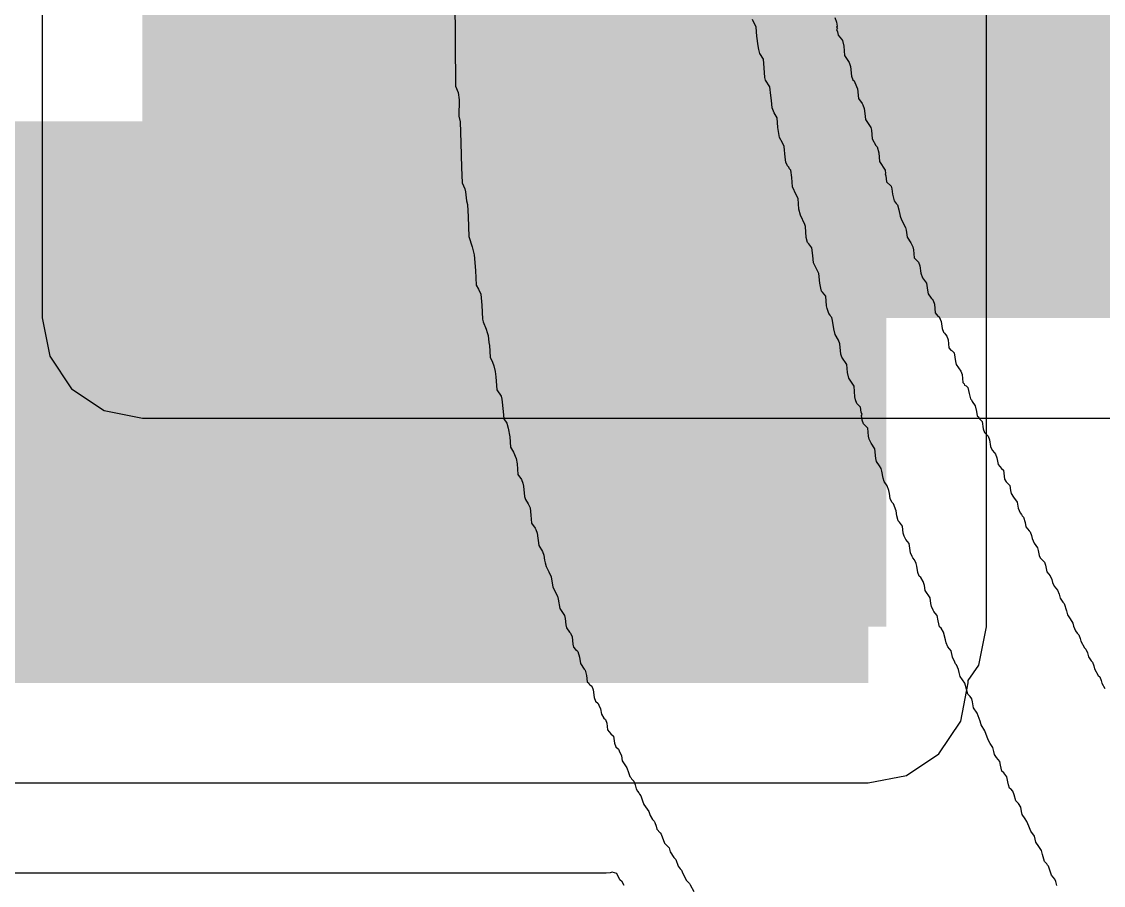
# Model space of a CAD drawing. Header units: inches. Extents: x -48 to 200, y -49 to 27.
# Drawn here: x 0.3634 to 0.4405, y 0.9416 to 1.0031 of the extents above; entities that cross this region are included whole.
import ezdxf

# ---------------------------------------------------------------- set-up
doc = ezdxf.new("R2010")
doc.units = ezdxf.units.IN
doc.header["$MEASUREMENT"] = 0
for name, color, linetype in [('Bottom Layer', 5, 'Continuous'), ('Bottom Overlay', 54, 'Continuous'), ('Top Layer', 1, 'Continuous')]:
    doc.layers.add(name, color=color, linetype=linetype)

msp = doc.modelspace()

# ---------------------------------------------------------------- hatches: boundary and pattern name
at = {"layer": 'Bottom Layer'}
msp.add_hatch(color=5, dxfattribs=at).paths.add_polyline_path([(0.372, 0.982), (0.914508, 0.982), (0.914508, 1.119), (0.372, 1.119)])
at = {"layer": 'Top Layer'}
for points in [[(0.373, 0.96), (0.425, 0.96), (0.425, 1.108), (0.373, 1.108)], [(0.2, 0.956), (0.423716, 0.956), (0.423716, 0.996), (0.2, 0.996)]]:
    msp.add_hatch(color=1, dxfattribs=at).paths.add_polyline_path(points)

# ---------------------------------------------------------------- linework, layer by layer
at = {"layer": 'Bottom Layer'}
for p, q in [((0.364863, 1.119), (0.364863, 0.982)), ((0.364863, 0.982), (0.365406, 0.979269)), ((0.365406, 0.979269), (0.366953, 0.976953)), ((0.366953, 0.976953), (0.369269, 0.975406)), ((0.369269, 0.975406), (0.372, 0.974863)), ((0.372, 0.974863), (0.781863, 0.974863))]:
    msp.add_line(p, q, dxfattribs=at)
at = {"layer": 'Bottom Overlay'}
for p, q in [((0.39425, 1.006634), (0.394302, 0.998525)), ((0.415736, 1.002709), (0.415478, 1.003277)), ((0.42134, 1.003406), (0.421469, 1.00307)), ((0.421469, 1.00307), (0.421495, 1.002786)), ((0.415788, 1.002089), (0.415736, 1.002709)), ((0.421495, 1.002786), (0.421469, 1.002709)), ((0.421469, 1.002709), (0.421521, 1.002657)), ((0.421521, 1.002657), (0.421469, 1.002554)), ((0.421469, 1.002554), (0.421521, 1.002399)), ((0.421521, 1.002399), (0.421573, 1.002141)), ((0.421573, 1.002141), (0.421805, 1.001857)), ((0.415865, 1.001392), (0.415788, 1.002089)), ((0.415917, 1.001133), (0.415865, 1.001392)), ((0.421805, 1.001857), (0.421882, 1.001779)), ((0.421882, 1.001779), (0.421986, 1.001366)), ((0.421986, 1.001366), (0.422037, 1.000695)), ((0.415994, 1.000849), (0.415917, 1.001133)), ((0.416253, 1.000436), (0.415994, 1.000849)), ((0.422037, 1.000695), (0.422373, 1.000204)), ((0.416304, 0.999816), (0.416253, 1.000436)), ((0.416356, 0.999145), (0.416304, 0.999816)), ((0.422373, 1.000204), (0.422451, 0.99992)), ((0.422451, 0.99992), (0.422528, 0.999223)), ((0.416408, 0.998938), (0.416356, 0.999145)), ((0.422528, 0.999223), (0.422631, 0.998964)), ((0.394302, 0.998525), (0.394508, 0.99806)), ((0.416718, 0.998474), (0.416408, 0.998938)), ((0.416769, 0.997854), (0.416718, 0.998474)), ((0.422631, 0.998964), (0.422709, 0.998887)), ((0.422709, 0.998887), (0.42276, 0.998783)), ((0.42276, 0.998783), (0.422967, 0.998319)), ((0.422967, 0.998319), (0.423019, 0.997647)), ((0.394508, 0.99806), (0.39456, 0.997544)), ((0.39456, 0.997544), (0.394534, 0.996382)), ((0.416821, 0.997492), (0.416769, 0.997854)), ((0.416872, 0.996976), (0.416821, 0.997492)), ((0.423019, 0.997647), (0.423277, 0.997286)), ((0.417027, 0.996614), (0.416872, 0.996976)), ((0.423277, 0.997286), (0.423329, 0.997182)), ((0.423329, 0.997182), (0.423432, 0.996924)), ((0.423432, 0.996924), (0.423484, 0.996563)), ((0.394534, 0.996382), (0.394637, 0.995969)), ((0.394637, 0.995969), (0.394689, 0.994471)), ((0.417234, 0.996253), (0.417027, 0.996614)), ((0.417286, 0.995581), (0.417234, 0.996253)), ((0.423484, 0.996563), (0.423535, 0.996149)), ((0.423535, 0.996149), (0.423897, 0.995581)), ((0.417389, 0.994858), (0.417286, 0.995581)), ((0.423897, 0.995581), (0.423948, 0.995375)), ((0.423948, 0.995375), (0.424, 0.994755)), ((0.394689, 0.994471), (0.394741, 0.992715)), ((0.417621, 0.994471), (0.417389, 0.994858)), ((0.417725, 0.994213), (0.417621, 0.994471)), ((0.424, 0.994755), (0.424258, 0.99429)), ((0.417802, 0.993464), (0.417725, 0.994213)), ((0.424258, 0.99429), (0.424362, 0.994187)), ((0.424362, 0.994187), (0.424465, 0.993773)), ((0.424465, 0.993773), (0.424517, 0.993154)), ((0.417854, 0.993102), (0.417802, 0.993464)), ((0.417957, 0.992844), (0.417854, 0.993102)), ((0.424517, 0.993154), (0.42493, 0.992534)), ((0.394741, 0.992715), (0.394792, 0.99163)), ((0.41806, 0.992741), (0.417957, 0.992844)), ((0.418112, 0.992637), (0.41806, 0.992741)), ((0.418215, 0.992534), (0.418112, 0.992637)), ((0.418267, 0.992017), (0.418215, 0.992534)), ((0.42493, 0.992534), (0.424955, 0.992301)), ((0.424955, 0.992301), (0.42493, 0.992276)), ((0.42493, 0.992276), (0.424981, 0.992121)), ((0.424981, 0.992121), (0.425033, 0.991707)), ((0.394792, 0.99163), (0.394973, 0.991191)), ((0.418319, 0.991346), (0.418267, 0.992017)), ((0.418577, 0.990778), (0.418319, 0.991346)), ((0.425033, 0.991707), (0.425343, 0.991398)), ((0.425343, 0.991398), (0.425395, 0.991191)), ((0.394973, 0.991191), (0.395025, 0.990984)), ((0.395025, 0.990984), (0.395102, 0.990339)), ((0.418732, 0.990519), (0.418577, 0.990778)), ((0.425395, 0.991191), (0.425446, 0.990829)), ((0.425446, 0.990829), (0.425498, 0.990623)), ((0.425498, 0.990623), (0.425575, 0.990339)), ((0.395102, 0.990339), (0.395154, 0.990081)), ((0.395154, 0.990081), (0.395205, 0.989202)), ((0.418783, 0.989745), (0.418732, 0.990519)), ((0.425575, 0.990339), (0.425704, 0.990158)), ((0.425704, 0.990158), (0.425808, 0.990055)), ((0.425808, 0.990055), (0.425911, 0.989693)), ((0.395205, 0.989202), (0.395257, 0.987808)), ((0.418887, 0.989332), (0.418783, 0.989745)), ((0.419197, 0.98866), (0.418887, 0.989332)), ((0.425911, 0.989693), (0.425988, 0.989254)), ((0.425988, 0.989254), (0.426092, 0.988996)), ((0.419248, 0.988505), (0.419197, 0.98866)), ((0.4193, 0.98773), (0.419248, 0.988505)), ((0.426092, 0.988996), (0.426376, 0.988454)), ((0.426376, 0.988454), (0.426428, 0.988247)), ((0.426428, 0.988247), (0.426505, 0.987756)), ((0.395257, 0.987808), (0.39549, 0.987059)), ((0.419403, 0.987369), (0.4193, 0.98773)), ((0.426505, 0.987756), (0.426763, 0.987343)), ((0.39549, 0.987059), (0.395593, 0.986698)), ((0.419481, 0.987291), (0.419403, 0.987369)), ((0.419713, 0.987007), (0.419481, 0.987291)), ((0.419765, 0.986439), (0.419713, 0.987007)), ((0.426763, 0.987343), (0.426892, 0.987059)), ((0.426892, 0.987059), (0.426944, 0.986852)), ((0.426944, 0.986852), (0.426996, 0.986284)), ((0.395593, 0.986698), (0.395645, 0.986491)), ((0.395645, 0.986491), (0.395722, 0.98538)), ((0.419816, 0.985923), (0.419765, 0.986439)), ((0.426996, 0.986284), (0.427306, 0.985974)), ((0.427306, 0.985974), (0.427409, 0.985716)), ((0.395722, 0.98538), (0.395774, 0.984348)), ((0.420204, 0.985174), (0.419816, 0.985923)), ((0.420281, 0.984477), (0.420204, 0.985174)), ((0.427409, 0.985716), (0.427461, 0.9852)), ((0.427461, 0.9852), (0.42759, 0.984864)), ((0.420333, 0.984115), (0.420281, 0.984477)), ((0.42759, 0.984864), (0.427874, 0.984477)), ((0.427874, 0.984477), (0.427951, 0.983986)), ((0.395774, 0.984348), (0.395954, 0.984063)), ((0.395954, 0.984063), (0.396109, 0.983702)), ((0.396109, 0.983702), (0.396187, 0.982901)), ((0.420385, 0.983908), (0.420333, 0.984115)), ((0.420462, 0.983831), (0.420385, 0.983908)), ((0.420695, 0.983547), (0.420462, 0.983831)), ((0.427951, 0.983986), (0.428003, 0.983728)), ((0.428003, 0.983728), (0.428209, 0.983418)), ((0.396187, 0.982901), (0.396238, 0.98192)), ((0.420746, 0.982875), (0.420695, 0.983547)), ((0.420798, 0.982669), (0.420746, 0.982875)), ((0.428209, 0.983418), (0.428287, 0.98334)), ((0.428287, 0.98334), (0.428339, 0.983237)), ((0.428339, 0.983237), (0.428442, 0.982979)), ((0.428442, 0.982979), (0.428494, 0.982359)), ((0.420901, 0.982307), (0.420798, 0.982669)), ((0.421004, 0.982204), (0.420901, 0.982307)), ((0.421056, 0.982101), (0.421004, 0.982204)), ((0.421133, 0.982023), (0.421056, 0.982101)), ((0.428494, 0.982359), (0.428674, 0.982127)), ((0.428674, 0.982127), (0.428778, 0.982075)), ((0.396238, 0.98192), (0.39629, 0.981713)), ((0.39629, 0.981713), (0.396497, 0.981197)), ((0.421185, 0.981817), (0.421133, 0.982023)), ((0.421263, 0.981223), (0.421185, 0.981817)), ((0.428778, 0.982075), (0.428907, 0.981739)), ((0.428907, 0.981739), (0.428984, 0.981248)), ((0.396497, 0.981197), (0.396574, 0.980964)), ((0.396574, 0.980964), (0.396626, 0.980758)), ((0.396626, 0.980758), (0.396678, 0.980241)), ((0.421366, 0.98081), (0.421263, 0.981223)), ((0.421598, 0.980422), (0.421366, 0.98081)), ((0.428984, 0.981248), (0.429088, 0.98099)), ((0.429088, 0.98099), (0.429165, 0.980913)), ((0.429165, 0.980913), (0.429217, 0.98081)), ((0.429217, 0.98081), (0.42932, 0.980706)), ((0.42932, 0.980706), (0.429423, 0.980448)), ((0.396678, 0.980241), (0.396729, 0.980035)), ((0.396729, 0.980035), (0.396781, 0.979208)), ((0.421702, 0.980164), (0.421598, 0.980422)), ((0.421779, 0.979415), (0.421702, 0.980164)), ((0.429423, 0.980448), (0.429475, 0.97988)), ((0.429475, 0.97988), (0.429604, 0.979699)), ((0.396781, 0.979208), (0.396936, 0.978847)), ((0.421831, 0.979208), (0.421779, 0.979415)), ((0.422192, 0.978692), (0.421831, 0.979208)), ((0.429604, 0.979699), (0.429707, 0.979647)), ((0.429707, 0.979647), (0.429836, 0.979518)), ((0.429836, 0.979518), (0.42994, 0.978899)), ((0.396936, 0.978847), (0.397039, 0.978589)), ((0.397039, 0.978589), (0.397142, 0.978175)), ((0.422244, 0.978124), (0.422192, 0.978692)), ((0.42994, 0.978899), (0.429991, 0.978692)), ((0.429991, 0.978692), (0.430327, 0.978201)), ((0.397142, 0.978175), (0.397194, 0.977814)), ((0.397194, 0.977814), (0.397246, 0.976884)), ((0.422347, 0.977711), (0.422244, 0.978124)), ((0.422709, 0.977142), (0.422347, 0.977711)), ((0.430327, 0.978201), (0.430405, 0.977969)), ((0.430405, 0.977969), (0.430456, 0.977401)), ((0.397246, 0.976884), (0.397556, 0.976419)), ((0.42276, 0.976368), (0.422709, 0.977142)), ((0.430456, 0.977401), (0.430559, 0.977297)), ((0.430559, 0.977297), (0.430585, 0.97722)), ((0.430585, 0.97722), (0.430689, 0.977168)), ((0.430689, 0.977168), (0.430818, 0.977039)), ((0.430818, 0.977039), (0.430921, 0.976626)), ((0.397556, 0.976419), (0.397607, 0.976213)), ((0.397607, 0.976213), (0.397711, 0.975335)), ((0.422812, 0.976161), (0.42276, 0.976368)), ((0.422915, 0.975903), (0.422812, 0.976161)), ((0.430921, 0.976626), (0.430999, 0.976239)), ((0.430999, 0.976239), (0.431076, 0.976161)), ((0.431076, 0.976161), (0.431128, 0.976058)), ((0.431128, 0.976058), (0.431334, 0.975748)), ((0.397711, 0.975335), (0.397762, 0.974818)), ((0.423174, 0.975645), (0.422915, 0.975903)), ((0.423225, 0.975283), (0.423174, 0.975645)), ((0.423277, 0.975128), (0.423225, 0.975283)), ((0.431334, 0.975748), (0.431437, 0.975335)), ((0.431437, 0.975335), (0.431489, 0.975025)), ((0.397762, 0.974818), (0.397969, 0.974508)), ((0.397969, 0.974508), (0.398072, 0.974147)), ((0.423251, 0.975051), (0.423277, 0.975128)), ((0.423277, 0.974715), (0.423251, 0.975051)), ((0.42338, 0.974457), (0.423277, 0.974715)), ((0.42369, 0.974147), (0.42338, 0.974457)), ((0.431489, 0.975025), (0.431592, 0.974921)), ((0.431592, 0.974921), (0.431644, 0.974818)), ((0.431644, 0.974818), (0.431851, 0.974612)), ((0.431851, 0.974612), (0.431902, 0.974095)), ((0.398072, 0.974147), (0.398175, 0.973527)), ((0.423742, 0.973579), (0.42369, 0.974147)), ((0.431902, 0.974095), (0.432006, 0.973837)), ((0.432006, 0.973837), (0.432264, 0.973579)), ((0.398175, 0.973527), (0.398227, 0.972804)), ((0.423793, 0.973372), (0.423742, 0.973579)), ((0.423923, 0.973088), (0.423793, 0.973372)), ((0.424181, 0.972675), (0.423923, 0.973088)), ((0.432264, 0.973579), (0.432367, 0.97332)), ((0.432367, 0.97332), (0.432445, 0.97283)), ((0.432445, 0.97283), (0.432548, 0.972571)), ((0.398227, 0.972804), (0.398434, 0.972442)), ((0.398434, 0.972442), (0.39864, 0.971977)), ((0.424258, 0.971977), (0.424181, 0.972675)), ((0.432548, 0.972571), (0.432729, 0.972391)), ((0.432729, 0.972391), (0.43278, 0.972287)), ((0.43278, 0.972287), (0.432884, 0.972029)), ((0.39864, 0.971977), (0.398692, 0.971616)), ((0.398692, 0.971616), (0.398743, 0.970841)), ((0.42431, 0.971771), (0.424258, 0.971977)), ((0.424517, 0.971461), (0.42431, 0.971771)), ((0.424646, 0.97128), (0.424517, 0.971461)), ((0.432884, 0.972029), (0.432987, 0.971564)), ((0.432987, 0.971564), (0.433219, 0.97128)), ((0.398743, 0.970841), (0.399002, 0.97048)), ((0.424697, 0.971074), (0.424646, 0.97128)), ((0.424775, 0.970583), (0.424697, 0.971074)), ((0.424852, 0.970351), (0.424775, 0.970583)), ((0.433219, 0.97128), (0.433349, 0.971151)), ((0.433349, 0.971151), (0.433426, 0.970505)), ((0.399002, 0.97048), (0.399105, 0.970221)), ((0.399105, 0.970221), (0.399157, 0.970015)), ((0.399157, 0.970015), (0.399234, 0.969266)), ((0.425059, 0.970041), (0.424852, 0.970351)), ((0.425188, 0.969705), (0.425059, 0.970041)), ((0.433426, 0.970505), (0.433555, 0.970325)), ((0.433555, 0.970325), (0.433813, 0.970066)), ((0.433813, 0.970066), (0.433865, 0.969705)), ((0.399234, 0.969266), (0.399286, 0.969059)), ((0.399286, 0.969059), (0.399492, 0.968749)), ((0.42524, 0.969498), (0.425188, 0.969705)), ((0.425291, 0.969137), (0.42524, 0.969498)), ((0.425395, 0.968878), (0.425291, 0.969137)), ((0.433865, 0.969705), (0.433917, 0.969498)), ((0.433917, 0.969498), (0.434072, 0.96924)), ((0.434072, 0.96924), (0.43433, 0.968878)), ((0.399492, 0.968749), (0.399622, 0.968465)), ((0.399622, 0.968465), (0.399673, 0.967949)), ((0.425524, 0.968749), (0.425395, 0.968878)), ((0.425704, 0.968259), (0.425524, 0.968749)), ((0.425756, 0.967897), (0.425704, 0.968259)), ((0.43433, 0.968878), (0.434407, 0.96844)), ((0.434407, 0.96844), (0.434536, 0.968104)), ((0.399673, 0.967949), (0.399725, 0.967381)), ((0.425859, 0.967536), (0.425756, 0.967897)), ((0.425937, 0.967458), (0.425859, 0.967536)), ((0.426169, 0.967174), (0.425937, 0.967458)), ((0.434536, 0.968104), (0.43464, 0.968)), ((0.43464, 0.968), (0.434691, 0.967897)), ((0.434691, 0.967897), (0.434795, 0.967794)), ((0.434795, 0.967794), (0.434898, 0.967432)), ((0.434898, 0.967432), (0.43495, 0.967122)), ((0.399725, 0.967381), (0.399983, 0.967019)), ((0.399983, 0.967019), (0.400035, 0.966916)), ((0.400035, 0.966916), (0.400138, 0.966658)), ((0.426221, 0.966658), (0.426169, 0.967174)), ((0.43495, 0.967122), (0.435182, 0.966838)), ((0.435182, 0.966838), (0.43526, 0.966761)), ((0.43526, 0.966761), (0.435363, 0.966503)), ((0.400138, 0.966658), (0.400241, 0.96578)), ((0.426273, 0.966451), (0.426221, 0.966658)), ((0.426402, 0.966218), (0.426273, 0.966451)), ((0.426634, 0.965935), (0.426402, 0.966218)), ((0.426737, 0.965263), (0.426634, 0.965935)), ((0.435363, 0.966503), (0.435414, 0.966296)), ((0.435414, 0.966296), (0.435544, 0.96596)), ((0.435544, 0.96596), (0.435776, 0.965625)), ((0.400241, 0.96578), (0.4005, 0.965366)), ((0.4005, 0.965366), (0.400603, 0.965108)), ((0.426841, 0.965005), (0.426737, 0.965263)), ((0.435776, 0.965625), (0.435828, 0.965418)), ((0.435828, 0.965418), (0.435905, 0.965082)), ((0.400603, 0.965108), (0.400655, 0.964746)), ((0.400655, 0.964746), (0.400706, 0.96454)), ((0.400706, 0.96454), (0.400758, 0.964282)), ((0.426892, 0.964901), (0.426841, 0.965005)), ((0.427021, 0.964772), (0.426892, 0.964901)), ((0.427125, 0.964514), (0.427021, 0.964772)), ((0.427177, 0.964307), (0.427125, 0.964514)), ((0.435905, 0.965082), (0.435983, 0.964901)), ((0.435983, 0.964901), (0.436293, 0.964592)), ((0.436293, 0.964592), (0.436344, 0.964385)), ((0.436344, 0.964385), (0.436447, 0.96392)), ((0.400758, 0.964282), (0.400964, 0.96392)), ((0.400964, 0.96392), (0.401119, 0.963559)), ((0.427254, 0.963869), (0.427177, 0.964307)), ((0.427357, 0.96361), (0.427254, 0.963869)), ((0.427461, 0.963507), (0.427357, 0.96361)), ((0.436447, 0.96392), (0.43668, 0.963636)), ((0.43668, 0.963636), (0.436809, 0.963352)), ((0.401119, 0.963559), (0.401249, 0.96281)), ((0.401249, 0.96281), (0.401584, 0.962164)), ((0.427641, 0.963223), (0.427461, 0.963507)), ((0.427719, 0.962939), (0.427641, 0.963223)), ((0.42777, 0.962577), (0.427719, 0.962939)), ((0.436809, 0.963352), (0.436861, 0.963145)), ((0.436861, 0.963145), (0.436964, 0.962887)), ((0.436964, 0.962887), (0.437196, 0.962603)), ((0.401584, 0.962164), (0.401636, 0.961958)), ((0.428132, 0.962061), (0.42777, 0.962577)), ((0.428184, 0.961648), (0.428132, 0.962061)), ((0.437196, 0.962603), (0.437325, 0.962319)), ((0.437325, 0.962319), (0.437403, 0.962035)), ((0.437403, 0.962035), (0.437584, 0.961751)), ((0.401636, 0.961958), (0.401739, 0.961286)), ((0.401739, 0.961286), (0.402075, 0.960795)), ((0.428235, 0.961441), (0.428184, 0.961648)), ((0.428339, 0.961183), (0.428235, 0.961441)), ((0.437584, 0.961751), (0.437687, 0.961648)), ((0.437687, 0.961648), (0.437842, 0.961131)), ((0.402075, 0.960795), (0.402126, 0.960589)), ((0.402126, 0.960589), (0.402178, 0.960124)), ((0.42839, 0.961079), (0.428339, 0.961183)), ((0.428494, 0.960976), (0.42839, 0.961079)), ((0.428623, 0.960795), (0.428494, 0.960976)), ((0.4287, 0.960408), (0.428623, 0.960795)), ((0.437842, 0.961131), (0.43792, 0.960847)), ((0.43792, 0.960847), (0.4381, 0.960563)), ((0.4381, 0.960563), (0.438307, 0.960253)), ((0.402178, 0.960124), (0.40223, 0.959917)), ((0.40223, 0.959917), (0.402436, 0.959607)), ((0.428803, 0.959995), (0.4287, 0.960408)), ((0.428907, 0.959892), (0.428803, 0.959995)), ((0.429088, 0.959607), (0.428907, 0.959892)), ((0.438307, 0.960253), (0.438358, 0.960047)), ((0.438358, 0.960047), (0.438488, 0.959711)), ((0.402436, 0.959607), (0.402514, 0.95953)), ((0.402514, 0.95953), (0.402617, 0.959272)), ((0.402617, 0.959272), (0.402669, 0.958755)), ((0.429217, 0.959065), (0.429088, 0.959607)), ((0.429268, 0.958858), (0.429217, 0.959065)), ((0.438488, 0.959711), (0.438617, 0.95953)), ((0.438617, 0.95953), (0.43872, 0.959427)), ((0.43872, 0.959427), (0.438823, 0.959168)), ((0.438823, 0.959168), (0.438875, 0.958962)), ((0.438875, 0.958962), (0.439133, 0.958497)), ((0.402669, 0.958755), (0.40272, 0.958549)), ((0.40272, 0.958549), (0.40285, 0.958368)), ((0.40285, 0.958368), (0.402953, 0.958316)), ((0.402953, 0.958316), (0.40303, 0.958239)), ((0.40303, 0.958239), (0.403134, 0.957825)), ((0.429397, 0.958574), (0.429268, 0.958858)), ((0.42963, 0.95829), (0.429397, 0.958574)), ((0.429733, 0.957825), (0.42963, 0.95829)), ((0.439133, 0.958497), (0.439237, 0.958394)), ((0.439237, 0.958394), (0.43934, 0.958135)), ((0.403134, 0.957825), (0.403211, 0.957387)), ((0.429888, 0.957464), (0.429733, 0.957825)), ((0.42994, 0.957361), (0.429888, 0.957464)), ((0.43934, 0.958135), (0.439417, 0.957851)), ((0.439417, 0.957851), (0.439598, 0.957567)), ((0.439598, 0.957567), (0.439701, 0.957464)), ((0.439701, 0.957464), (0.439805, 0.957206)), ((0.403211, 0.957387), (0.403469, 0.956973)), ((0.403469, 0.956973), (0.403547, 0.956896)), ((0.403547, 0.956896), (0.40365, 0.956534)), ((0.430017, 0.957283), (0.42994, 0.957361)), ((0.430146, 0.956947), (0.430017, 0.957283)), ((0.430198, 0.956741), (0.430146, 0.956947)), ((0.430275, 0.956457), (0.430198, 0.956741)), ((0.439805, 0.957206), (0.439856, 0.956999)), ((0.439856, 0.956999), (0.440115, 0.956534)), ((0.40365, 0.956534), (0.403702, 0.95607)), ((0.403702, 0.95607), (0.403805, 0.955966)), ((0.403805, 0.955966), (0.403831, 0.955889)), ((0.403831, 0.955889), (0.403934, 0.955837)), ((0.430611, 0.955966), (0.430275, 0.956457)), ((0.430714, 0.955553), (0.430611, 0.955966)), ((0.440115, 0.956534), (0.440218, 0.956431)), ((0.440218, 0.956431), (0.440321, 0.956173)), ((0.440321, 0.956173), (0.440373, 0.955966)), ((0.440373, 0.955966), (0.44058, 0.955605)), ((0.403934, 0.955837), (0.404012, 0.95576)), ((0.404012, 0.95576), (0.404115, 0.955501)), ((0.404115, 0.955501), (0.404193, 0.954959)), ((0.430818, 0.955191), (0.430714, 0.955553)), ((0.430973, 0.955036), (0.430818, 0.955191)), ((0.404193, 0.954959), (0.404296, 0.954701)), ((0.404296, 0.954701), (0.404477, 0.95452)), ((0.404477, 0.95452), (0.404528, 0.954417)), ((0.404528, 0.954417), (0.404631, 0.954158)), ((0.431102, 0.954856), (0.430973, 0.955036)), ((0.431154, 0.954649), (0.431102, 0.954856)), ((0.431231, 0.95421), (0.431154, 0.954649)), ((0.404631, 0.954158), (0.404709, 0.953771)), ((0.404709, 0.953771), (0.40489, 0.953487)), ((0.431489, 0.953848), (0.431231, 0.95421)), ((0.431696, 0.95328), (0.431489, 0.953848)), ((0.40489, 0.953487), (0.404993, 0.953384)), ((0.404993, 0.953384), (0.405096, 0.953125)), ((0.405096, 0.953125), (0.405148, 0.952661)), ((0.431773, 0.952996), (0.431696, 0.95328)), ((0.432032, 0.952583), (0.431773, 0.952996)), ((0.405148, 0.952661), (0.40538, 0.952376)), ((0.40538, 0.952376), (0.405561, 0.952196)), ((0.405561, 0.952196), (0.405639, 0.951705)), ((0.432264, 0.951937), (0.432032, 0.952583)), ((0.405639, 0.951705), (0.405742, 0.951447)), ((0.405742, 0.951447), (0.405923, 0.951266)), ((0.405923, 0.951266), (0.405974, 0.951163)), ((0.432419, 0.951679), (0.432264, 0.951937)), ((0.4326, 0.951395), (0.432419, 0.951679)), ((0.432677, 0.951111), (0.4326, 0.951395)), ((0.405974, 0.951163), (0.406129, 0.950801)), ((0.406129, 0.950801), (0.406181, 0.95044)), ((0.432729, 0.950905), (0.432677, 0.951111)), ((0.432858, 0.950672), (0.432729, 0.950905)), ((0.43309, 0.950388), (0.432858, 0.950672)), ((0.406181, 0.95044), (0.406517, 0.949949)), ((0.406517, 0.949949), (0.406646, 0.949613)), ((0.433142, 0.95013), (0.43309, 0.950388)), ((0.433245, 0.949717), (0.433142, 0.95013)), ((0.433374, 0.949588), (0.433245, 0.949717)), ((0.406646, 0.949613), (0.406723, 0.949329)), ((0.406723, 0.949329), (0.406801, 0.949252)), ((0.406801, 0.949252), (0.406853, 0.949148)), ((0.406853, 0.949148), (0.407007, 0.948994)), ((0.407007, 0.948994), (0.407111, 0.948735)), ((0.433607, 0.949303), (0.433374, 0.949588)), ((0.433658, 0.948942), (0.433607, 0.949303)), ((0.43371, 0.948735), (0.433658, 0.948942)), ((0.407111, 0.948735), (0.407188, 0.948451)), ((0.407188, 0.948451), (0.407266, 0.94827)), ((0.407266, 0.94827), (0.407369, 0.948167)), ((0.407369, 0.948167), (0.407421, 0.948064)), ((0.433788, 0.948503), (0.43371, 0.948735)), ((0.433891, 0.948451), (0.433788, 0.948503)), ((0.43402, 0.94827), (0.433891, 0.948451)), ((0.434123, 0.948012), (0.43402, 0.94827)), ((0.407421, 0.948064), (0.407524, 0.94796)), ((0.407524, 0.94796), (0.407627, 0.947599)), ((0.407627, 0.947599), (0.40773, 0.947341)), ((0.434227, 0.947599), (0.434123, 0.948012)), ((0.434433, 0.947392), (0.434227, 0.947599)), ((0.434588, 0.947134), (0.434433, 0.947392)), ((0.40773, 0.947341), (0.408092, 0.946824)), ((0.408092, 0.946824), (0.40817, 0.94654)), ((0.43464, 0.946824), (0.434588, 0.947134)), ((0.434691, 0.946618), (0.43464, 0.946824)), ((0.434898, 0.946308), (0.434691, 0.946618)), ((0.40817, 0.94654), (0.40835, 0.946256)), ((0.40835, 0.946256), (0.408454, 0.946153)), ((0.408454, 0.946153), (0.408505, 0.946049)), ((0.408505, 0.946049), (0.408608, 0.945791)), ((0.435027, 0.946127), (0.434898, 0.946308)), ((0.435156, 0.945791), (0.435027, 0.946127)), ((0.408608, 0.945791), (0.40866, 0.945585)), ((0.40866, 0.945585), (0.408893, 0.945301)), ((0.408893, 0.945301), (0.40897, 0.945223)), ((0.40897, 0.945223), (0.409203, 0.944577)), ((0.435311, 0.94543), (0.435156, 0.945791)), ((0.435569, 0.945068), (0.435311, 0.94543)), ((0.409203, 0.944577), (0.409538, 0.944242)), ((0.435673, 0.944655), (0.435569, 0.945068)), ((0.435879, 0.944345), (0.435673, 0.944655)), ((0.43606, 0.944061), (0.435879, 0.944345)), ((0.409538, 0.944242), (0.409616, 0.943958)), ((0.409616, 0.943958), (0.409874, 0.943545)), ((0.409874, 0.943545), (0.410003, 0.943415)), ((0.436138, 0.943777), (0.43606, 0.944061)), ((0.436293, 0.94326), (0.436138, 0.943777)), ((0.410003, 0.943415), (0.410184, 0.942925)), ((0.410184, 0.942925), (0.410313, 0.942744)), ((0.436447, 0.943106), (0.436293, 0.94326)), ((0.436499, 0.943002), (0.436447, 0.943106)), ((0.436577, 0.942925), (0.436499, 0.943002)), ((0.436654, 0.942641), (0.436577, 0.942925)), ((0.405045, 0.942434), (0.037921, 0.942486)), ((0.405329, 0.94246), (0.405045, 0.942434)), ((0.405484, 0.942511), (0.405329, 0.94246)), ((0.405794, 0.942408), (0.405484, 0.942511)), ((0.406026, 0.941969), (0.405794, 0.942408)), ((0.410313, 0.942744), (0.410416, 0.942641)), ((0.410416, 0.942641), (0.410468, 0.942537)), ((0.410468, 0.942537), (0.410623, 0.942176)), ((0.410623, 0.942176), (0.410778, 0.941917)), ((0.436783, 0.942305), (0.436654, 0.942641)), ((0.437016, 0.942021), (0.436783, 0.942305)), ((0.437093, 0.94184), (0.437016, 0.942021)), ((0.406181, 0.941814), (0.406026, 0.941969)), ((0.406336, 0.941556), (0.406181, 0.941814)), ((0.410778, 0.941917), (0.410984, 0.941711)), ((0.410984, 0.941711), (0.411036, 0.941608)), ((0.411036, 0.941608), (0.411294, 0.941143)), ((0.437171, 0.941556), (0.437093, 0.94184))]:
    msp.add_line(p, q, dxfattribs=at)
at = {"layer": 'Top Layer'}
for p, q in [((0.432137, 0.96), (0.432137, 1.108)), ((0.431594, 0.957269), (0.432137, 0.96)), ((0.430853, 0.95616), (0.431594, 0.957269)), ((0.43031, 0.953269), (0.430853, 0.956)), ((0.430853, 0.956), (0.430853, 0.95616)), ((0.428763, 0.950953), (0.43031, 0.953269)), ((0.426447, 0.949406), (0.428763, 0.950953)), ((0.423716, 0.948863), (0.426447, 0.949406)), ((0.2, 0.948863), (0.423716, 0.948863))]:
    msp.add_line(p, q, dxfattribs=at)

doc.saveas('drawing.dxf')
